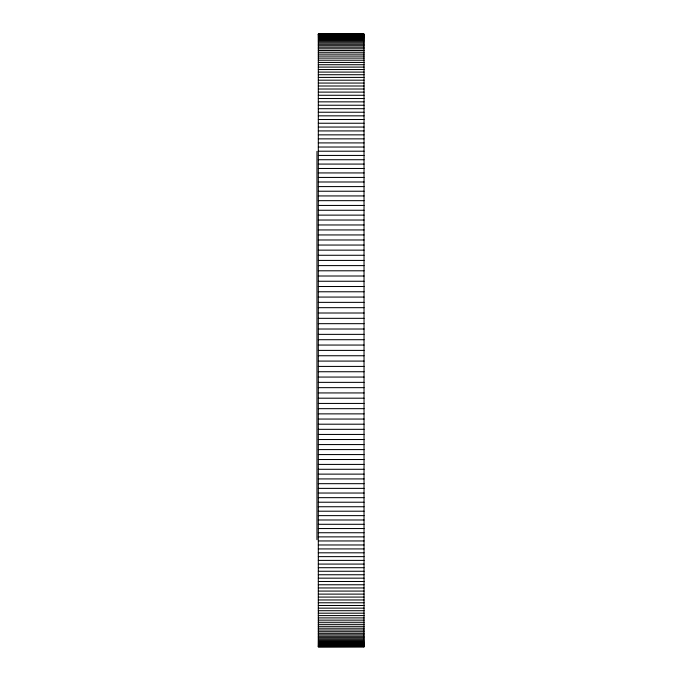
<?xml version="1.0" encoding="UTF-8"?>
<svg xmlns="http://www.w3.org/2000/svg" width="681" height="681" viewBox="0 0 681 681"><rect width="100%" height="100%" fill="white"/><g stroke="black" fill="none" stroke-linecap="round" stroke-linejoin="round"><path stroke-width="1.02" d="M318.316 34.11L364.037 34.212M318.316 34.263L364.037 34.263M318.316 34.425L364.037 34.425M318.316 34.74L364.037 34.74M318.316 35.148L364.037 35.148M318.316 35.642L364.037 35.642M318.316 36.238L364.037 36.238M318.316 36.919L364.037 36.919M318.316 37.702L364.037 37.702M318.316 38.57L364.037 38.57M318.316 39.532L364.037 39.532M318.316 40.579L364.037 40.579M318.316 41.728L364.037 41.728M318.316 42.963L364.037 42.963M318.316 44.291L364.037 44.291M318.316 45.704L364.037 45.704M318.316 47.21L364.037 47.21M318.316 48.802L364.037 48.802M318.316 50.488L364.037 50.488M318.316 52.258L364.037 52.258M318.316 54.122L364.037 54.122M318.316 56.072L364.037 56.072M318.316 58.098L364.037 58.098M318.316 60.226L364.037 60.226M318.316 62.431L364.037 62.431M318.316 64.721L364.037 64.721M318.316 67.096L364.037 67.096M318.316 69.547L364.037 69.547M318.316 72.092L364.037 72.092M318.316 74.714L364.037 74.714M318.316 77.413L364.037 77.413M318.316 80.196L364.037 80.196M318.316 83.056L364.037 83.056M318.316 86.002L364.037 86.002M318.316 89.015L364.037 89.015M318.316 92.114L364.037 92.114M318.316 95.28L364.037 95.28M318.316 98.524L364.037 98.524M318.316 101.844L364.037 101.844M318.316 105.24L364.037 105.24M318.316 108.696L364.037 108.696M318.316 112.237L364.037 112.237M318.316 115.838L364.037 115.838M318.316 119.507L364.037 119.507M318.316 123.244L364.037 123.244M318.316 127.049L364.037 127.049M318.316 130.922L364.037 130.922M318.316 134.855L364.037 134.855M318.316 138.856L364.037 138.856M318.316 142.908L364.037 142.908M318.316 147.028L364.037 147.028M318.316 151.208L364.037 151.208M318.316 155.438L364.037 155.438M318.316 159.729L364.037 159.729M318.316 164.078L364.037 164.078M318.316 168.479L364.037 168.479M318.316 172.931L364.037 172.931M318.316 177.435L364.037 177.435M318.316 181.989L364.037 181.989M318.316 186.585L364.037 186.585M318.316 191.233L364.037 191.233M318.316 195.932L364.037 195.932M318.316 200.665L364.037 200.665M318.316 205.449L364.037 205.449M318.316 210.267L364.037 210.267M318.316 215.128L364.037 215.128M318.316 220.031L364.037 220.031M318.316 224.968L364.037 224.968M318.316 229.94L364.037 229.94M318.316 234.945L364.037 234.945M318.316 239.984L364.037 239.984M318.316 245.049L364.037 245.049M318.316 250.148L364.037 250.148M318.316 255.273L364.037 255.273M318.316 260.423L364.037 260.423M318.316 265.599L364.037 265.599M318.316 270.791L364.037 270.791M318.316 276.009L364.037 276.009M318.316 281.253L364.037 281.253M318.316 286.505L364.037 286.505M318.316 291.774L364.037 291.774M318.316 297.069L364.037 297.069M318.316 302.364L364.037 302.364M318.316 307.676L364.037 307.676M318.316 313.005L364.037 313.005M318.316 318.333L364.037 318.333M318.316 323.671L364.037 323.671M318.316 329.017L364.037 329.017M318.316 334.362L364.037 334.362M318.316 339.708L364.037 339.708M318.316 345.054L364.037 345.054M318.316 350.4L364.037 350.4M318.316 355.746L364.037 355.746M318.316 361.083L364.037 361.083M318.316 366.421L364.037 366.421M318.316 371.741L364.037 371.741M318.316 377.061L364.037 377.061M318.316 382.364L364.037 382.364M318.316 387.659L364.037 387.659M318.316 392.937L364.037 392.937M318.316 398.198L364.037 398.198M318.316 403.441L364.037 403.441M318.316 408.668L364.037 408.668M318.316 413.869L364.037 413.869M318.316 419.053L364.037 419.053M318.316 424.203L364.037 424.203M318.316 429.336L364.037 429.336M318.316 434.444L364.037 434.444M318.316 439.517L364.037 439.517M318.316 444.565L364.037 444.565M318.316 449.579L364.037 449.579M318.316 454.567L364.037 454.567M318.316 459.513L364.037 459.513M318.316 464.416L364.037 464.416M318.316 469.294L364.037 469.294M318.316 474.129L364.037 474.129M318.316 478.922L364.037 478.922M318.316 483.672L364.037 483.672M318.316 488.379L364.037 488.379M318.316 493.035L364.037 493.035M318.316 497.658L364.037 497.658M318.316 502.22L364.037 502.22M318.316 506.741L364.037 506.741M318.316 511.21L364.037 511.21M318.316 515.628L364.037 515.628M318.316 519.986L364.037 519.986M318.316 524.293L364.037 524.293M318.316 528.541L364.037 528.541M318.316 532.738L364.037 532.738M318.316 536.875L364.037 536.875M318.316 540.952L364.037 540.952M318.316 544.97L364.037 544.97M318.316 548.92L364.037 548.92M318.316 552.81L364.037 552.81M318.316 556.632L364.037 556.632M318.316 560.395L364.037 560.395M318.316 564.081L364.037 564.081M318.316 567.707L364.037 567.707M318.316 571.257L364.037 571.257M318.316 574.747L364.037 574.747M318.316 578.16L364.037 578.16M318.316 581.497L364.037 581.497M318.316 584.766L364.037 584.766M318.316 587.958L364.037 587.958M318.316 591.074L364.037 591.074M318.316 594.113L364.037 594.113M318.316 597.075L364.037 597.075M318.316 599.961L364.037 599.961M318.316 602.77L364.037 602.77M318.316 605.494L364.037 605.494M318.316 608.142L364.037 608.142M318.316 610.704L364.037 610.704M318.316 613.189L364.037 613.189M318.316 615.59L364.037 615.59M318.316 617.905L364.037 617.905M318.316 620.136L364.037 620.136M318.316 622.281L364.037 622.281M318.316 624.341L364.037 624.341M318.316 626.316L364.037 626.316M318.316 628.197L364.037 628.197M318.316 629.993L364.037 629.993M318.316 631.704L364.037 631.704M318.316 633.33L364.037 633.33M318.316 634.862L364.037 634.862M318.316 636.301L364.037 636.301M318.316 637.654L364.037 637.654M318.316 638.914L364.037 638.914M318.316 640.089L364.037 640.089M318.316 641.17L364.037 641.17M318.316 642.157L364.037 642.157M318.316 643.051L364.037 643.051M318.316 643.86L364.037 643.86M318.316 644.567L364.037 644.567M318.316 645.188L364.037 645.188M318.316 645.716L364.037 645.716M318.316 646.15L364.037 646.15M318.316 646.49L364.037 646.49M318.316 646.737L364.037 646.788L318.316 646.95L318.316 34.05L364.037 34.084L364.037 646.95M316.963 151.378L316.963 539.684"/></g></svg>
